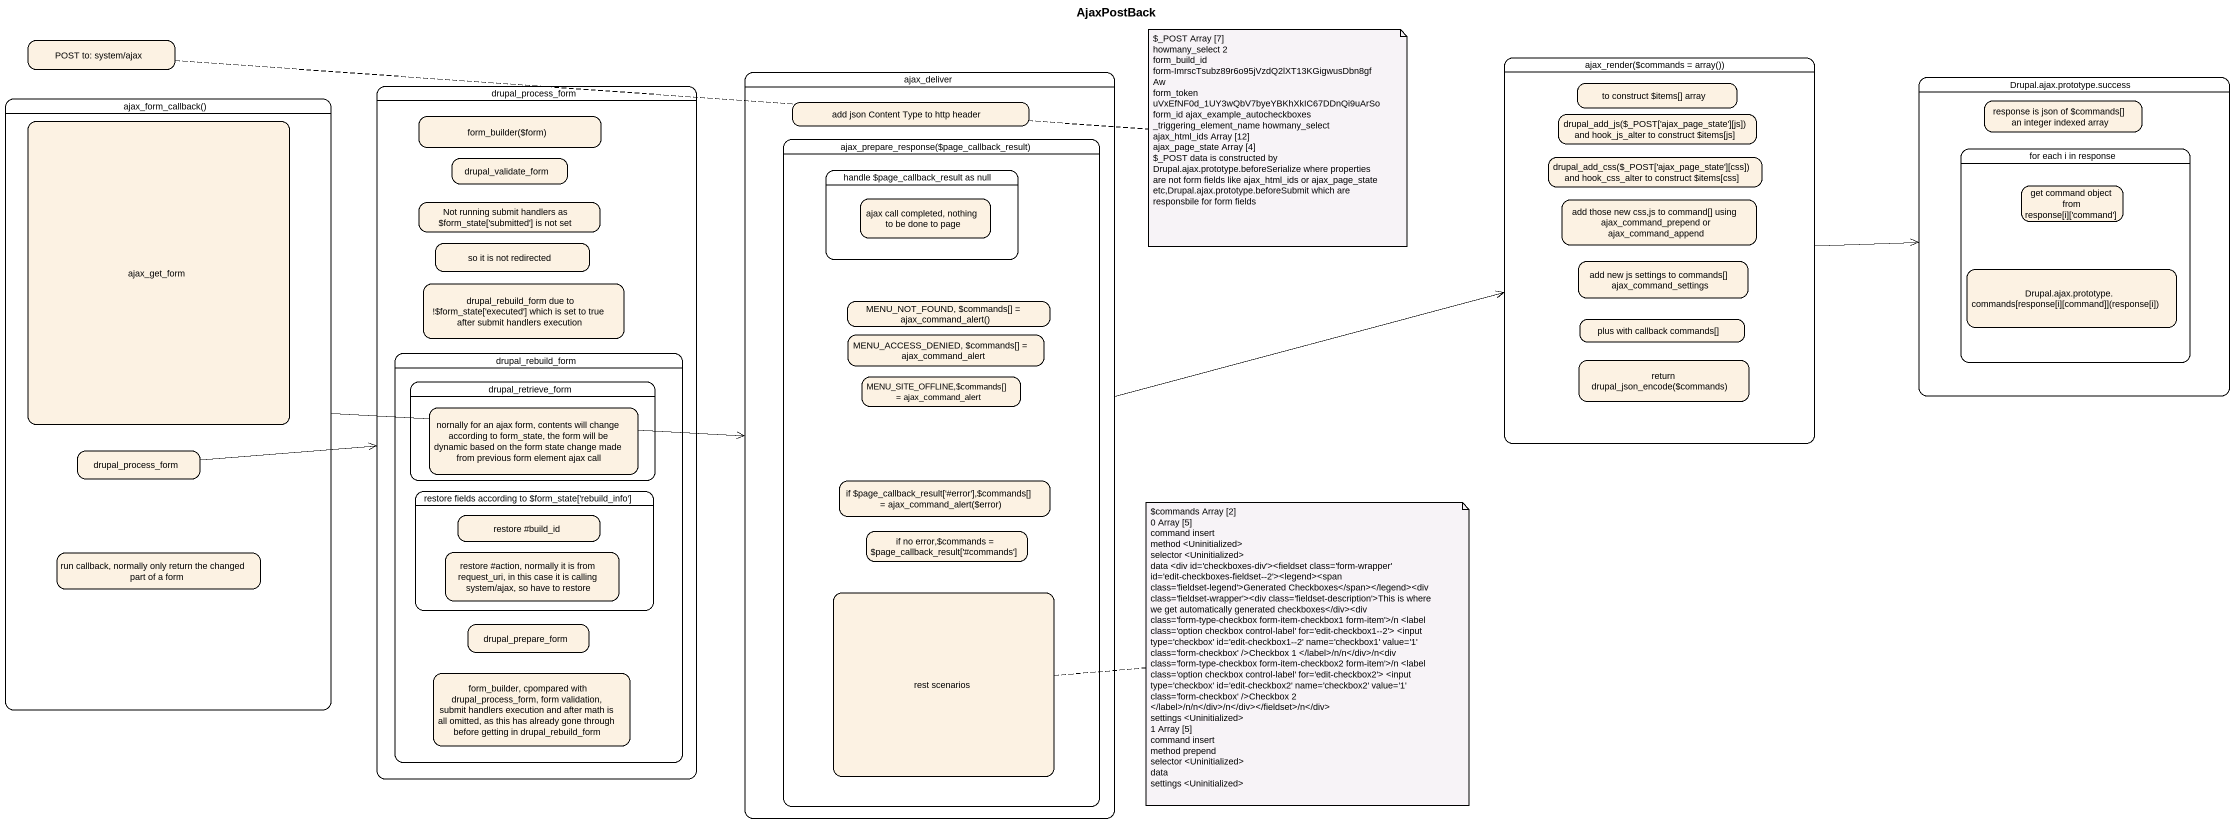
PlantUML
@startuml
title AjaxPostBack
hide empty description
state "POST to: system/ajax" as POST_to_system_ajax
state ajax_deliver {
  state "add json Content Type to http header" as add_json_Content_Type_to
  state "ajax_prepare_response(~$page_callback_result)" as ajax_prepare_response_page {
    state "handle ~$page_callback_result as null" as handle_page_callback_result {
      state "ajax call completed, nothing to be done to page" as ajax_call_completed_nothing
    }
    state "MENU_NOT_FOUND, ~$commands[] = ajax_command_alert()" as MENU_NOT_FOUND_commands
    state "MENU_ACCESS_DENIED, ~$commands[] = ajax_command_alert" as MENU_ACCESS_DENIED_commands
    state "MENU_SITE_OFFLINE,~$commands[] = ajax_command_alert" as MENU_SITE_OFFLINE_commands
    state "if ~$page_callback_result['#error'],~$commands[] = ajax_command_alert(~$error)" as if_page_callback_result
    state "if no error,~$commands = ~$page_callback_result['#commands']" as if_no_error_commands_page
    state "rest scenarios" as rest_scenarios
  }
}
state "ajax_render(~$commands = array())" as ajax_render_commands_array {
  state "to construct ~$items[] array" as to_construct_items_array
  state "drupal_add_js(~$_POST['ajax_page_state'][js]) and hook_js_alter to construct ~$items[js]" as drupal_add_js_POST_ajax
  state "drupal_add_css(~$_POST['ajax_page_state'][css]) and hook_css_alter to construct ~$items[css]" as drupal_add_css_POST_ajax
  state "add those new css,js to command[] using ajax_command_prepend or ajax_command_append" as add_those_new_css_js_to
  state "add new js settings to commands[] ajax_command_settings" as add_new_js_settings_to
  state "plus with callback commands[]" as plus_with_callback_commands
  state "return drupal_json_encode(~$commands)" as return_drupal_json_encode
}
state "Drupal.ajax.prototype.success" as Drupal_ajax_prototype {
  state "response is json of ~$commands[] an integer indexed array" as response_is_json_of
  state "for each i in response" as for_each_i_in_response {
    state "get command object from response[i]['command']" as get_command_object_from
    state "Drupal.ajax.prototype. commands[response[i][command]](response[i])" as Drupal_ajax_prototype_2
  }
}
state "ajax_form_callback()" as ajax_form_callback {
  state ajax_get_form
  state "drupal_process_form" as drupal_process_form_2
  state "run callback, normally only return the changed part of a form" as run_callback_normally_only
}
state drupal_process_form {
  state "form_builder(~$form)" as form_builder_form
  state drupal_validate_form
  state "Not running submit handlers as ~$form_state['submitted'] is not set" as Not_running_submit_handlers
  state "so it is not redirected" as so_it_is_not_redirected
  state "drupal_rebuild_form due to !~$form_state['executed'] which is set to true after submit handlers execution" as drupal_rebuild_form_due_to
  state drupal_rebuild_form {
    state drupal_retrieve_form {
      state "nornally for an ajax form, contents will change according to form_state, the form will be dynamic based on the form state change made from previous form element ajax call" as nornally_for_an_ajax_form
    }
    state "restore fields according to ~$form_state['rebuild_info']" as restore_fields_according_to {
      state "restore #build_id" as restore_build_id
      state "restore #action, normally it is from request_uri, in this case it is calling system/ajax, so have to restore" as restore_action_normally_it
    }
    state drupal_prepare_form
    state "form_builder, cpompared with drupal_process_form, form validation, submit handlers execution and after math is all omitted, as this has already gone through before getting in drupal_rebuild_form" as form_builder_cpompared_with
  }
}
ajax_deliver -right-> ajax_render_commands_array
ajax_render_commands_array -right-> Drupal_ajax_prototype
ajax_form_callback -right-> ajax_deliver
drupal_process_form_2 -right-> drupal_process_form
note right of POST_to_system_ajax
  ~$_POST Array [7]
  howmany_select 2
  form_build_id form-ImrscTsubz89r6o95jVzdQ2lXT13KGigwusDbn8gfAw
  form_token uVxEfNF0d_1UY3wQbV7byeYBKhXkIC67DDnQi9uArSo
  form_id ajax_example_autocheckboxes
  _triggering_element_name howmany_select
  ajax_html_ids Array [12]
  ajax_page_state Array [4]
  ~$_POST data is constructed by Drupal.ajax.prototype.beforeSerialize where properties are not form fields like ajax_html_ids or ajax_page_state etc,Drupal.ajax.prototype.beforeSubmit which are responsbile for form fields
end note
note right of rest_scenarios
  ~$commands Array [2]
  0 Array [5]
  command insert
  method <Uninitialized>
  selector <Uninitialized>
  data <div id='checkboxes-div'><fieldset class='form-wrapper' id='edit-checkboxes-fieldset~--2'><legend><span class='fieldset-legend'>Generated Checkboxes</span></legend><div class='fieldset-wrapper'><div class='fieldset-description'>This is where we get automatically generated checkboxes</div><div class='form-type-checkbox form-item-checkbox1 form-item'>/n <label class='option checkbox control-label' for='edit-checkbox1~--2'> <input type='checkbox' id='edit-checkbox1~--2' name='checkbox1' value='1' class='form-checkbox' />Checkbox 1 </label>/n/n</div>/n<div class='form-type-checkbox form-item-checkbox2 form-item'>/n <label class='option checkbox control-label' for='edit-checkbox2'> <input type='checkbox' id='edit-checkbox2' name='checkbox2' value='1' class='form-checkbox' />Checkbox 2 </label>/n/n</div>/n</div></fieldset>/n</div>
  settings <Uninitialized>
  1 Array [5]
  command insert
  method prepend
  selector <Uninitialized>
  data
  settings <Uninitialized>
end note
@enduml
